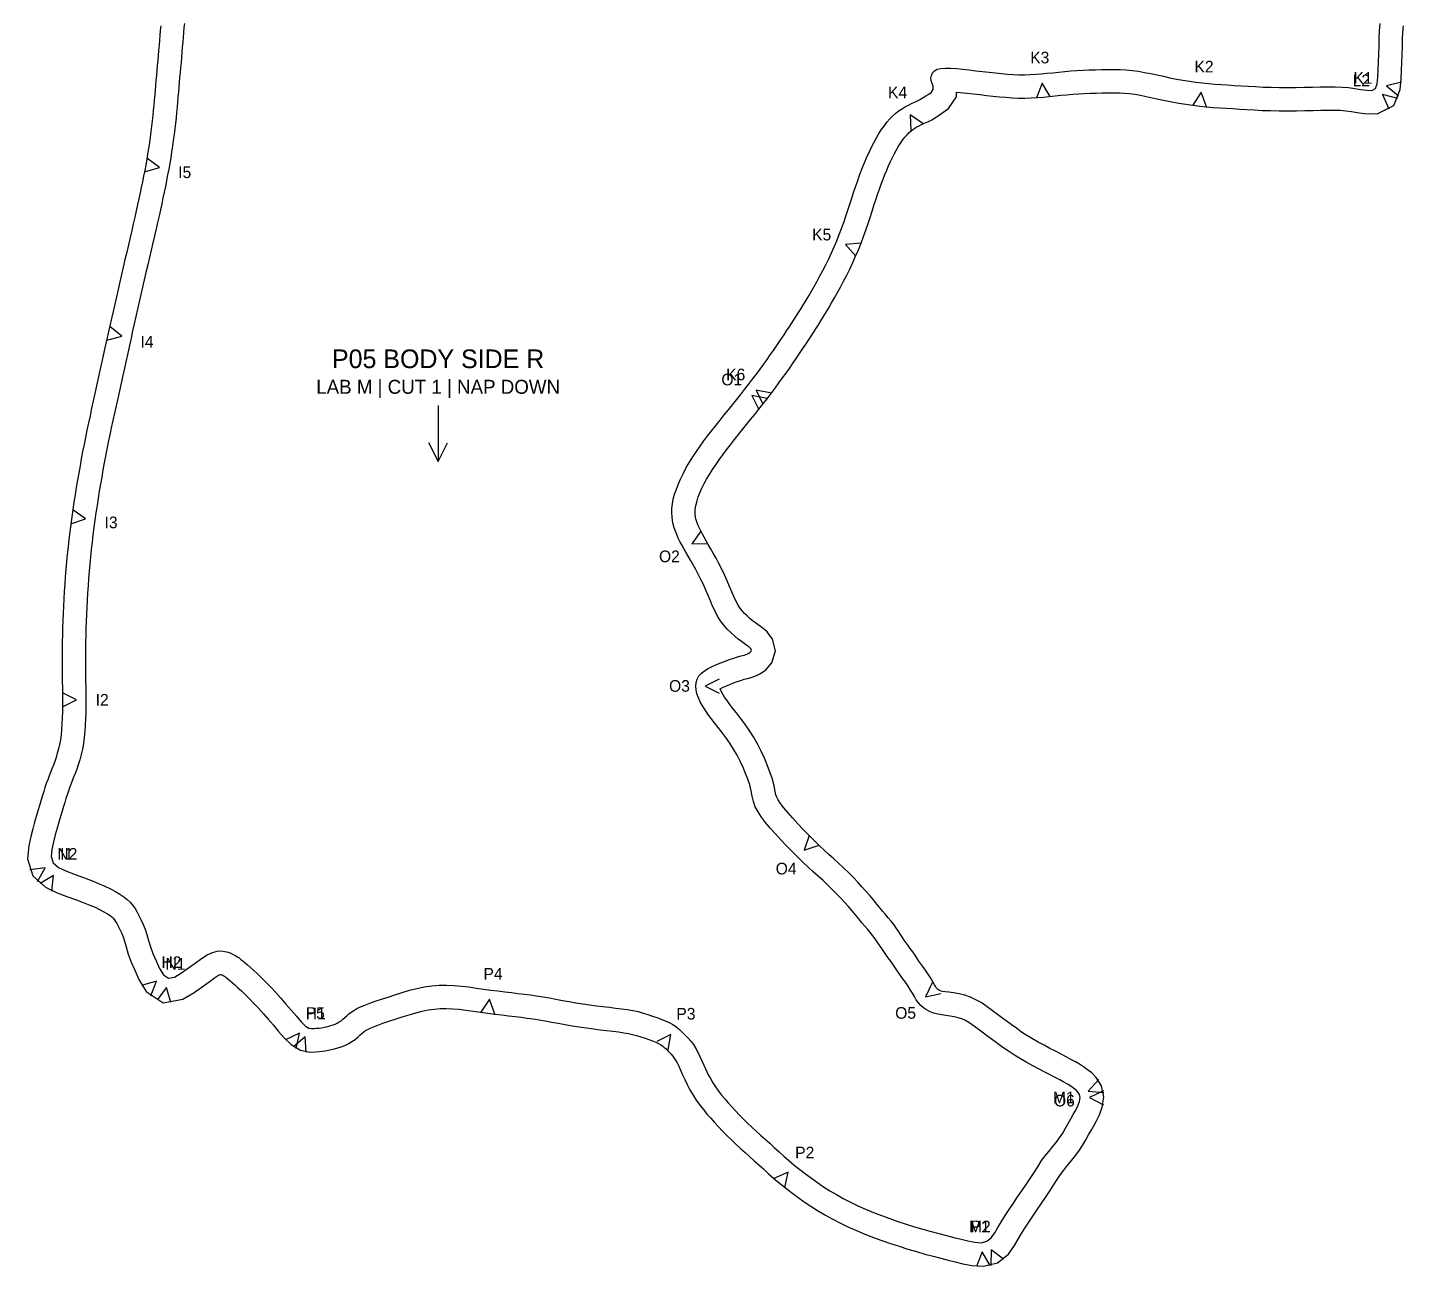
# Model space of a CAD drawing. Header units: millimetres. Extents: x 10 to 1500, y 0 to 642.
# Drawn here: x 1198.1 to 1492.9, y -0.1 to 265.4 of the extents above; entities that cross this region are included whole.
import ezdxf
from ezdxf.enums import TextEntityAlignment as Align

# ---------------------------------------------------------------- set-up
doc = ezdxf.new("R2010")
doc.units = ezdxf.units.MM
for name, color, linetype in [('CUT', 1, 'Continuous'), ('LABEL', 7, 'Continuous'), ('NOTCH', 3, 'Continuous'), ('STITCH_REF', 8, 'Continuous')]:
    doc.layers.add(name, color=color, linetype=linetype)

msp = doc.modelspace()

# ---------------------------------------------------------------- linework, layer by layer
at = {"layer": 'CUT'}
msp.add_lwpolyline([(1226.61, 265.74), (1226.53, 264.75), (1226.44, 263.72), (1226.35, 262.67), (1226.26, 261.59), (1226.17, 260.5), (1226.07, 259.41), (1225.98, 258.32), (1225.88, 257.25), (1225.78, 256.19), (1225.69, 255.13), (1225.6, 254.09), (1225.51, 253.05), (1225.42, 252.01), (1225.33, 250.96), (1225.23, 249.89), (1225.13, 248.8), (1225.03, 247.69), (1224.91, 246.57), (1224.79, 245.43), (1224.65, 244.27), (1224.51, 243.09), (1224.35, 241.9), (1224.18, 240.71), (1224, 239.51), (1223.81, 238.31), (1223.61, 237.12), (1223.4, 235.93), (1223.18, 234.75), (1222.94, 233.55), (1222.71, 232.36), (1222.46, 231.16), (1222.21, 229.95), (1221.94, 228.72), (1221.66, 227.45), (1221.37, 226.13), (1221.06, 224.77), (1220.74, 223.35), (1220.4, 221.89), (1220.05, 220.38), (1219.69, 218.83), (1219.33, 217.26), (1218.96, 215.67), (1218.59, 214.07), (1218.21, 212.48), (1217.85, 210.88), (1217.48, 209.29), (1217.12, 207.72), (1216.77, 206.15), (1216.42, 204.59), (1216.07, 203.03), (1215.72, 201.47), (1215.37, 199.91), (1215.02, 198.33), (1214.67, 196.74), (1214.31, 195.13), (1213.96, 193.52), (1213.6, 191.89), (1213.24, 190.26), (1212.87, 188.63), (1212.52, 187.01), (1212.16, 185.4), (1211.81, 183.81), (1211.47, 182.23), (1211.13, 180.67), (1210.8, 179.12), (1210.49, 177.58), (1210.18, 176.05), (1209.89, 174.53), (1209.6, 173.01), (1209.32, 171.48), (1209.05, 169.95), (1208.78, 168.41), (1208.52, 166.86), (1208.27, 165.29), (1208.03, 163.72), (1207.79, 162.14), (1207.56, 160.55), (1207.34, 158.95), (1207.13, 157.34), (1206.94, 155.73), (1206.76, 154.12), (1206.59, 152.52), (1206.44, 150.91), (1206.3, 149.31), (1206.17, 147.71), (1206.05, 146.12), (1205.95, 144.53), (1205.86, 142.96), (1205.78, 141.39), (1205.7, 139.83), (1205.64, 138.29), (1205.59, 136.76), (1205.55, 135.24), (1205.52, 133.75), (1205.5, 132.28), (1205.49, 130.84), (1205.49, 129.42), (1205.49, 128.02), (1205.51, 126.65), (1205.52, 125.29), (1205.54, 123.95), (1205.56, 122.63), (1205.57, 121.32), (1205.57, 120.02), (1205.55, 118.74), (1205.52, 117.47), (1205.46, 116.22), (1205.38, 115.01), (1205.27, 113.87), (1205.13, 112.81), (1204.94, 111.8), (1204.72, 110.83), (1204.46, 109.89), (1204.18, 108.99), (1203.9, 108.15), (1203.61, 107.36), (1203.31, 106.58), (1203, 105.81), (1202.7, 105.03), (1202.4, 104.24), (1202.1, 103.43), (1201.82, 102.59), (1201.54, 101.73), (1201.27, 100.85), (1200.98, 99.91), (1200.68, 98.89), (1200.34, 97.77), (1199.98, 96.53), (1199.59, 95.16), (1199.19, 93.68), (1198.77, 92.05), (1198.33, 90.08), (1198.08, 87.25), (1199.19, 83.63), (1201.93, 81.18), (1204.45, 79.99), (1206.51, 79.21), (1208.33, 78.55), (1209.98, 77.94), (1211.43, 77.38), (1212.58, 76.9), (1213.52, 76.43), (1214.41, 75.93), (1215.22, 75.46), (1215.78, 75.1), (1216.12, 74.82), (1216.41, 74.54), (1216.68, 74.23), (1216.93, 73.88), (1217.22, 73.4), (1217.57, 72.73), (1217.93, 72), (1218.25, 71.29), (1218.54, 70.53), (1218.83, 69.61), (1219.18, 68.39), (1219.66, 66.82), (1220.31, 65.11), (1221.04, 63.39), (1221.92, 61.45), (1223.5, 58.85), (1227.17, 56.41), (1231.37, 57.18), (1233.81, 58.64), (1235.51, 59.85), (1236.96, 60.91), (1238.17, 61.79), (1239.01, 62.33), (1239.4, 62.51), (1239.41, 62.52), (1239.49, 62.49), (1239.68, 62.42), (1239.91, 62.32), (1240.11, 62.21), (1240.29, 62.1), (1240.46, 61.98), (1240.69, 61.81), (1241.01, 61.54), (1241.43, 61.19), (1241.92, 60.77), (1242.49, 60.26), (1243.15, 59.66), (1243.89, 58.97), (1244.72, 58.18), (1245.61, 57.29), (1246.57, 56.31), (1247.57, 55.25), (1248.61, 54.1), (1249.67, 52.9), (1250.75, 51.63), (1251.87, 50.3), (1253.08, 48.91), (1254.55, 47.48), (1256.53, 46.27), (1258.54, 45.88), (1259.8, 45.92), (1260.56, 45.99), (1261.2, 46.07), (1261.83, 46.16), (1262.47, 46.26), (1263.14, 46.39), (1263.83, 46.55), (1264.55, 46.75), (1265.28, 46.99), (1266.04, 47.3), (1266.8, 47.67), (1267.55, 48.11), (1268.25, 48.6), (1268.86, 49.09), (1269.38, 49.54), (1269.79, 49.91), (1270.1, 50.18), (1270.34, 50.37), (1270.58, 50.53), (1270.96, 50.74), (1271.5, 51.01), (1272.2, 51.3), (1273.1, 51.65), (1274.2, 52.03), (1275.47, 52.46), (1276.88, 52.92), (1278.34, 53.41), (1279.81, 53.87), (1281.25, 54.3), (1282.63, 54.65), (1283.95, 54.92), (1285.22, 55.1), (1286.48, 55.19), (1287.77, 55.21), (1289.13, 55.15), (1290.55, 55.03), (1292.02, 54.86), (1293.55, 54.65), (1295.12, 54.43), (1296.69, 54.21), (1298.22, 54.01), (1299.71, 53.83), (1301.14, 53.66), (1302.53, 53.49), (1303.86, 53.33), (1305.14, 53.16), (1306.4, 52.97), (1307.69, 52.77), (1309.01, 52.54), (1310.37, 52.29), (1311.79, 52.03), (1313.26, 51.77), (1314.77, 51.51), (1316.3, 51.27), (1317.82, 51.05), (1319.31, 50.85), (1320.75, 50.67), (1322.14, 50.5), (1323.45, 50.34), (1324.69, 50.18), (1325.82, 50.02), (1326.82, 49.86), (1327.7, 49.67), (1328.56, 49.43), (1329.49, 49.15), (1330.4, 48.85), (1331.22, 48.57), (1331.96, 48.29), (1332.67, 47.99), (1333.29, 47.7), (1333.76, 47.45), (1334.1, 47.23), (1334.44, 46.94), (1334.88, 46.53), (1335.4, 46.01), (1335.91, 45.47), (1336.32, 45), (1336.63, 44.59), (1336.92, 44.14), (1337.23, 43.56), (1337.59, 42.83), (1337.97, 41.97), (1338.4, 41.02), (1338.87, 39.99), (1339.41, 38.89), (1340.01, 37.77), (1340.66, 36.65), (1341.36, 35.57), (1342.11, 34.53), (1342.87, 33.54), (1343.65, 32.6), (1344.45, 31.68), (1345.26, 30.76), (1346.11, 29.84), (1346.99, 28.9), (1347.91, 27.97), (1348.87, 27.04), (1349.84, 26.12), (1350.82, 25.23), (1351.81, 24.34), (1352.79, 23.47), (1353.76, 22.6), (1354.74, 21.73), (1355.74, 20.83), (1356.79, 19.87), (1357.93, 18.86), (1359.16, 17.81), (1360.44, 16.77), (1361.75, 15.76), (1363.09, 14.76), (1364.47, 13.79), (1365.89, 12.84), (1367.36, 11.91), (1368.88, 11.01), (1370.47, 10.12), (1372.13, 9.26), (1373.86, 8.42), (1375.65, 7.62), (1377.47, 6.86), (1379.3, 6.16), (1381.13, 5.5), (1382.96, 4.86), (1384.8, 4.25), (1386.66, 3.67), (1388.51, 3.12), (1390.33, 2.6), (1392.09, 2.14), (1393.77, 1.71), (1395.34, 1.31), (1396.86, 0.93), (1398.47, 0.52), (1400.41, 0.14), (1402.91, 0), (1405.9, 0.73), (1408.24, 2.6), (1409.51, 4.41), (1410.31, 5.77), (1411.02, 6.97), (1411.77, 8.17), (1412.58, 9.41), (1413.44, 10.69), (1414.35, 12.02), (1415.26, 13.35), (1416.16, 14.69), (1417.06, 16.03), (1417.92, 17.34), (1418.7, 18.57), (1419.41, 19.64), (1420.08, 20.58), (1420.75, 21.44), (1421.51, 22.35), (1422.39, 23.4), (1423.29, 24.61), (1424.12, 25.86), (1424.82, 27.05), (1425.42, 28.11), (1425.96, 29.08), (1426.51, 30.04), (1427.1, 31.12), (1427.73, 32.41), (1428.33, 34.04), (1428.68, 36.21), (1428.21, 38.67), (1427.06, 40.42), (1426.07, 41.4), (1425.21, 42.1), (1424.35, 42.7), (1423.49, 43.25), (1422.6, 43.77), (1421.64, 44.3), (1420.61, 44.86), (1419.51, 45.43), (1418.34, 46.03), (1417.12, 46.67), (1415.87, 47.33), (1414.61, 48.02), (1413.37, 48.72), (1412.2, 49.43), (1411.07, 50.17), (1409.94, 50.96), (1408.83, 51.77), (1407.76, 52.54), (1406.77, 53.27), (1405.86, 53.93), (1405.03, 54.55), (1404.23, 55.16), (1403.38, 55.79), (1402.39, 56.46), (1401.27, 57.09), (1400.09, 57.62), (1398.88, 58.04), (1397.66, 58.34), (1396.49, 58.55), (1395.46, 58.68), (1394.67, 58.77), (1394.14, 58.86), (1393.8, 58.95), (1393.53, 59.05), (1393.31, 59.17), (1393.14, 59.28), (1393, 59.41), (1392.85, 59.58), (1392.67, 59.82), (1392.41, 60.26), (1392.04, 60.93), (1391.58, 61.73), (1391.07, 62.55), (1390.5, 63.41), (1389.92, 64.18), (1389.45, 64.8), (1389.06, 65.35), (1388.67, 65.93), (1388.23, 66.61), (1387.73, 67.36), (1387.21, 68.08), (1386.74, 68.72), (1386.31, 69.3), (1385.91, 69.88), (1385.51, 70.45), (1385.12, 71.03), (1384.72, 71.64), (1384.26, 72.32), (1383.72, 73.1), (1383.11, 73.91), (1382.48, 74.66), (1381.9, 75.34), (1381.34, 76.01), (1380.74, 76.74), (1380.07, 77.57), (1379.33, 78.47), (1378.54, 79.41), (1377.71, 80.35), (1376.86, 81.31), (1375.97, 82.29), (1375.02, 83.29), (1374.01, 84.31), (1372.97, 85.31), (1371.91, 86.29), (1370.85, 87.25), (1369.79, 88.2), (1368.74, 89.15), (1367.7, 90.14), (1366.59, 91.23), (1365.44, 92.38), (1364.27, 93.57), (1363.12, 94.76), (1362.03, 95.96), (1361.02, 97.11), (1360.12, 98.2), (1359.4, 99.15), (1358.89, 99.91), (1358.59, 100.48), (1358.41, 100.96), (1358.25, 101.68), (1358.02, 102.95), (1357.61, 104.56), (1357.07, 106.07), (1356.54, 107.42), (1355.97, 108.83), (1355.29, 110.35), (1354.49, 111.91), (1353.61, 113.43), (1352.68, 114.86), (1351.74, 116.2), (1350.81, 117.43), (1349.95, 118.53), (1349.19, 119.5), (1348.53, 120.37), (1347.94, 121.18), (1347.43, 121.92), (1347.02, 122.58), (1346.69, 123.18), (1346.45, 123.7), (1346.97, 123.97), (1347.72, 124.31), (1348.54, 124.66), (1349.33, 124.97), (1350.12, 125.25), (1350.9, 125.51), (1351.63, 125.74), (1352.32, 125.94), (1353.1, 126.16), (1354.09, 126.49), (1355.13, 127), (1356.24, 127.76), (1357.56, 129.25), (1358.33, 131.83), (1357.71, 134.38), (1356.56, 135.91), (1355.67, 136.66), (1355.09, 137.08), (1354.59, 137.43), (1354.04, 137.84), (1353.43, 138.3), (1352.81, 138.8), (1352.23, 139.32), (1351.68, 139.87), (1351.17, 140.45), (1350.71, 141.08), (1350.27, 141.77), (1349.85, 142.56), (1349.43, 143.47), (1348.98, 144.51), (1348.5, 145.66), (1347.98, 146.88), (1347.42, 148.13), (1346.83, 149.37), (1346.22, 150.56), (1345.61, 151.7), (1345.01, 152.77), (1344.44, 153.76), (1343.92, 154.65), (1343.46, 155.45), (1343.05, 156.18), (1342.68, 156.87), (1342.33, 157.53), (1342.03, 158.15), (1341.77, 158.72), (1341.56, 159.24), (1341.4, 159.69), (1341.29, 160.1), (1341.21, 160.52), (1341.15, 161), (1341.12, 161.53), (1341.14, 162.04), (1341.2, 162.59), (1341.32, 163.23), (1341.52, 163.98), (1341.79, 164.82), (1342.15, 165.73), (1342.57, 166.69), (1343.05, 167.67), (1343.57, 168.65), (1344.16, 169.64), (1344.81, 170.67), (1345.52, 171.73), (1346.25, 172.79), (1347.03, 173.85), (1347.84, 174.93), (1348.67, 176.02), (1349.52, 177.1), (1350.38, 178.18), (1351.25, 179.26), (1352.12, 180.34), (1353, 181.42), (1353.88, 182.51), (1354.76, 183.61), (1355.65, 184.73), (1356.54, 185.87), (1357.41, 187.01), (1358.26, 188.14), (1359.07, 189.25), (1359.86, 190.33), (1360.6, 191.36), (1361.31, 192.36), (1361.98, 193.32), (1362.62, 194.25), (1363.22, 195.13), (1363.79, 195.98), (1364.34, 196.81), (1364.89, 197.63), (1365.41, 198.43), (1365.94, 199.24), (1366.46, 200.05), (1366.99, 200.87), (1367.52, 201.7), (1368.05, 202.56), (1368.6, 203.45), (1369.16, 204.38), (1369.75, 205.36), (1370.35, 206.39), (1370.97, 207.47), (1371.6, 208.61), (1372.26, 209.8), (1372.92, 211.04), (1373.58, 212.33), (1374.24, 213.66), (1374.88, 215.02), (1375.5, 216.4), (1376.09, 217.8), (1376.65, 219.21), (1377.18, 220.61), (1377.68, 222.01), (1378.15, 223.38), (1378.59, 224.73), (1379.01, 226.03), (1379.42, 227.28), (1379.81, 228.48), (1380.21, 229.65), (1380.6, 230.77), (1380.99, 231.85), (1381.37, 232.89), (1381.77, 233.89), (1382.16, 234.85), (1382.56, 235.78), (1382.97, 236.67), (1383.39, 237.55), (1383.82, 238.39), (1384.25, 239.2), (1384.7, 239.96), (1385.15, 240.67), (1385.6, 241.32), (1386.06, 241.91), (1386.52, 242.43), (1386.96, 242.88), (1387.37, 243.25), (1387.77, 243.55), (1388.17, 243.82), (1388.62, 244.09), (1389.11, 244.34), (1389.64, 244.6), (1390.24, 244.88), (1390.97, 245.23), (1391.79, 245.65), (1392.59, 246.12), (1393.26, 246.55), (1394, 247.03), (1395.4, 248.07), (1397.09, 250.57), (1397.1, 251.56), (1397.93, 251.48), (1399.3, 251.34), (1400.71, 251.18), (1402.13, 251.03), (1403.54, 250.87), (1404.92, 250.72), (1406.3, 250.58), (1407.66, 250.46), (1409.02, 250.36), (1410.39, 250.3), (1411.76, 250.28), (1413.12, 250.32), (1414.44, 250.4), (1415.72, 250.51), (1416.97, 250.63), (1418.22, 250.75), (1419.47, 250.88), (1420.74, 250.99), (1422, 251.1), (1423.24, 251.2), (1424.48, 251.27), (1425.74, 251.32), (1427.02, 251.36), (1428.33, 251.39), (1429.62, 251.42), (1430.85, 251.43), (1432, 251.42), (1433.07, 251.37), (1434.15, 251.25), (1435.29, 251.09), (1436.5, 250.88), (1437.75, 250.64), (1439.04, 250.36), (1440.4, 250.07), (1441.81, 249.76), (1443.28, 249.46), (1444.78, 249.18), (1446.28, 248.95), (1447.76, 248.75), (1449.21, 248.58), (1450.63, 248.43), (1452.05, 248.3), (1453.47, 248.19), (1454.89, 248.1), (1456.32, 248.02), (1457.77, 247.93), (1459.3, 247.84), (1460.91, 247.75), (1462.62, 247.66), (1464.4, 247.6), (1466.23, 247.56), (1468.08, 247.55), (1469.94, 247.56), (1471.76, 247.59), (1473.52, 247.64), (1475.18, 247.69), (1476.72, 247.72), (1478.13, 247.72), (1479.39, 247.67), (1480.56, 247.57), (1481.72, 247.41), (1482.98, 247.2), (1484.54, 246.96), (1487.21, 246.89), (1490.81, 248.72), (1492.18, 252.14), (1492.39, 254.43), (1492.46, 256.18), (1492.53, 257.84), (1492.59, 259.55), (1492.65, 261.26), (1492.7, 262.89), (1492.76, 264.4), (1492.88, 265.8)], dxfattribs=at)
at = {"layer": 'LABEL'}
msp.add_lwpolyline([(1286.05, 184.42), (1286.05, 172.42), (1284.05, 176.42), (1286.05, 172.42), (1288.05, 176.42)], dxfattribs=at)
at = {"layer": 'NOTCH'}
for points in [[(1492.47, 253.72), (1489.22, 252.9), (1491.83, 250.79)], [(1417.21, 250.64), (1415.45, 253.49), (1414.22, 250.37)], [(1450.7, 248.41), (1449.54, 251.56), (1447.72, 248.74)], [(1491.65, 250.23), (1488.39, 251.03), (1489.71, 247.95)], [(1389.93, 244.82), (1387.16, 246.71), (1387.31, 243.36)], [(1223.13, 234.46), (1226.35, 235.39), (1223.67, 237.41)], [(1376.66, 219.19), (1373.32, 218.94), (1375.52, 216.41)], [(1215.05, 198.44), (1218.3, 199.26), (1215.7, 201.37)], [(1356.58, 185.91), (1353.29, 186.59), (1354.73, 183.55)], [(1357.45, 187.06), (1354.16, 187.7), (1355.62, 184.68)], [(1207.35, 159.06), (1210.53, 160.13), (1207.77, 162.03)], [(1342.32, 157.5), (1340.42, 154.74), (1343.77, 154.87)], [(1346.27, 125.75), (1343.26, 124.28), (1346.24, 122.75)], [(1205.57, 119.82), (1208.57, 121.33), (1205.56, 122.82)], [(1365.53, 92.28), (1364.48, 89.1), (1367.66, 90.17)], [(1200.22, 82.42), (1201.89, 85.33), (1198.56, 84.92)], [(1203.28, 80.38), (1203.64, 83.72), (1200.75, 82)], [(1224.5, 57.92), (1225.71, 61.05), (1222.48, 60.14)], [(1228.78, 56.5), (1227.87, 59.73), (1225.83, 57.07)], [(1391.91, 60.74), (1390.5, 57.7), (1393.78, 58.4)], [(1298.17, 54.02), (1297.08, 57.19), (1295.2, 54.41)], [(1255.65, 46.63), (1256.37, 49.9), (1253.32, 48.52)], [(1257.8, 45.82), (1257.58, 49.17), (1255.03, 46.99)], [(1335.31, 46.34), (1335.88, 49.65), (1332.89, 48.12)], [(1427.58, 39.99), (1425.34, 37.49), (1428.69, 37.2)], [(1428.62, 37.59), (1425.6, 36.11), (1428.59, 34.59)], [(1360.31, 16.85), (1361.08, 20.11), (1358, 18.77)], [(1404.35, 0.17), (1402.61, 3.04), (1401.36, -0.07)], [(1407.17, 1.48), (1404.51, 3.53), (1404.47, 0.17)]]:
    msp.add_lwpolyline(points, dxfattribs=at)
at = {"layer": 'STITCH_REF'}
msp.add_lwpolyline([(1231.68, 266.29), (1231.6, 265.32), (1231.51, 264.32), (1231.42, 263.3), (1231.33, 262.24), (1231.24, 261.16), (1231.15, 260.07), (1231.05, 258.97), (1230.96, 257.88), (1230.86, 256.8), (1230.76, 255.74), (1230.67, 254.69), (1230.58, 253.65), (1230.49, 252.62), (1230.4, 251.58), (1230.31, 250.52), (1230.21, 249.44), (1230.11, 248.34), (1230, 247.21), (1229.89, 246.05), (1229.76, 244.87), (1229.62, 243.67), (1229.47, 242.45), (1229.3, 241.22), (1229.13, 239.99), (1228.94, 238.75), (1228.75, 237.51), (1228.54, 236.27), (1228.32, 235.03), (1228.09, 233.81), (1227.85, 232.59), (1227.61, 231.37), (1227.36, 230.15), (1227.1, 228.91), (1226.83, 227.66), (1226.54, 226.37), (1226.25, 225.04), (1225.94, 223.66), (1225.61, 222.24), (1225.27, 220.76), (1224.92, 219.25), (1224.56, 217.7), (1224.2, 216.13), (1223.83, 214.54), (1223.46, 212.94), (1223.09, 211.35), (1222.72, 209.76), (1222.36, 208.18), (1222, 206.61), (1221.64, 205.05), (1221.29, 203.49), (1220.95, 201.94), (1220.6, 200.39), (1220.25, 198.82), (1219.9, 197.25), (1219.55, 195.66), (1219.2, 194.05), (1218.84, 192.44), (1218.48, 190.81), (1218.12, 189.18), (1217.76, 187.55), (1217.4, 185.93), (1217.04, 184.33), (1216.69, 182.74), (1216.35, 181.17), (1216.02, 179.63), (1215.7, 178.1), (1215.39, 176.59), (1215.09, 175.09), (1214.8, 173.59), (1214.51, 172.1), (1214.24, 170.6), (1213.97, 169.09), (1213.71, 167.57), (1213.46, 166.05), (1213.21, 164.51), (1212.97, 162.96), (1212.74, 161.41), (1212.51, 159.85), (1212.3, 158.29), (1212.1, 156.72), (1211.91, 155.15), (1211.73, 153.58), (1211.56, 152.02), (1211.41, 150.45), (1211.28, 148.89), (1211.15, 147.33), (1211.04, 145.78), (1210.94, 144.22), (1210.85, 142.68), (1210.77, 141.14), (1210.7, 139.62), (1210.64, 138.1), (1210.59, 136.6), (1210.55, 135.13), (1210.52, 133.67), (1210.5, 132.23), (1210.49, 130.82), (1210.49, 129.43), (1210.49, 128.05), (1210.51, 126.7), (1210.52, 125.35), (1210.54, 124.02), (1210.56, 122.68), (1210.57, 121.34), (1210.57, 120), (1210.55, 118.64), (1210.52, 117.29), (1210.45, 115.94), (1210.36, 114.6), (1210.24, 113.29), (1210.06, 112.02), (1209.84, 110.79), (1209.56, 109.61), (1209.26, 108.49), (1208.94, 107.45), (1208.61, 106.49), (1208.29, 105.59), (1207.96, 104.76), (1207.66, 103.98), (1207.36, 103.23), (1207.09, 102.5), (1206.82, 101.77), (1206.57, 101.02), (1206.31, 100.23), (1206.05, 99.38), (1205.77, 98.47), (1205.47, 97.46), (1205.14, 96.35), (1204.78, 95.14), (1204.41, 93.82), (1204.02, 92.4), (1203.63, 90.89), (1203.28, 89.31), (1203.14, 87.77), (1203.56, 86.43), (1204.72, 85.4), (1206.41, 84.6), (1208.25, 83.9), (1210.05, 83.25), (1211.75, 82.62), (1213.3, 82.02), (1214.67, 81.44), (1215.85, 80.86), (1216.9, 80.27), (1217.85, 79.72), (1218.69, 79.17), (1219.42, 78.59), (1220.06, 77.97), (1220.63, 77.31), (1221.13, 76.61), (1221.58, 75.84), (1222.02, 75.01), (1222.45, 74.14), (1222.87, 73.2), (1223.26, 72.18), (1223.62, 71.05), (1223.97, 69.81), (1224.39, 68.45), (1224.95, 66.97), (1225.62, 65.39), (1226.35, 63.79), (1227.19, 62.4), (1228.25, 61.69), (1229.58, 61.94), (1231.07, 62.83), (1232.58, 63.9), (1234.02, 64.95), (1235.35, 65.91), (1236.58, 66.71), (1237.7, 67.24), (1238.71, 67.5), (1239.59, 67.54), (1240.37, 67.44), (1241.05, 67.25), (1241.64, 67.03), (1242.15, 66.79), (1242.61, 66.54), (1243.01, 66.29), (1243.4, 66.03), (1243.79, 65.73), (1244.21, 65.39), (1244.68, 64.99), (1245.21, 64.53), (1245.83, 63.98), (1246.53, 63.34), (1247.32, 62.61), (1248.2, 61.76), (1249.16, 60.82), (1250.18, 59.77), (1251.25, 58.64), (1252.34, 57.43), (1253.45, 56.17), (1254.57, 54.87), (1255.67, 53.55), (1256.72, 52.35), (1257.63, 51.45), (1258.36, 51.01), (1258.95, 50.9), (1259.49, 50.91), (1260.02, 50.96), (1260.55, 51.02), (1261.08, 51.1), (1261.6, 51.18), (1262.11, 51.28), (1262.6, 51.4), (1263.09, 51.53), (1263.55, 51.69), (1264, 51.87), (1264.44, 52.08), (1264.85, 52.32), (1265.26, 52.6), (1265.65, 52.92), (1266.05, 53.27), (1266.46, 53.64), (1266.91, 54.03), (1267.4, 54.42), (1267.97, 54.8), (1268.64, 55.18), (1269.42, 55.56), (1270.33, 55.94), (1271.39, 56.34), (1272.58, 56.76), (1273.89, 57.2), (1275.31, 57.67), (1276.8, 58.16), (1278.35, 58.66), (1279.92, 59.12), (1281.51, 59.52), (1283.09, 59.85), (1284.68, 60.07), (1286.26, 60.19), (1287.85, 60.21), (1289.45, 60.14), (1291.05, 60), (1292.65, 59.82), (1294.23, 59.6), (1295.8, 59.38), (1297.35, 59.17), (1298.85, 58.98), (1300.32, 58.79), (1301.74, 58.62), (1303.13, 58.45), (1304.48, 58.29), (1305.83, 58.11), (1307.16, 57.92), (1308.51, 57.7), (1309.88, 57.46), (1311.27, 57.21), (1312.68, 56.95), (1314.13, 56.69), (1315.58, 56.44), (1317.04, 56.21), (1318.5, 56), (1319.95, 55.81), (1321.36, 55.63), (1322.74, 55.47), (1324.07, 55.3), (1325.35, 55.14), (1326.58, 54.97), (1327.76, 54.77), (1328.89, 54.53), (1329.96, 54.23), (1330.99, 53.92), (1331.98, 53.6), (1332.93, 53.27), (1333.83, 52.93), (1334.69, 52.56), (1335.53, 52.18), (1336.32, 51.75), (1337.06, 51.26), (1337.74, 50.7), (1338.38, 50.1), (1338.99, 49.48), (1339.6, 48.84), (1340.19, 48.18), (1340.74, 47.46), (1341.24, 46.67), (1341.69, 45.83), (1342.12, 44.94), (1342.53, 44.02), (1342.95, 43.08), (1343.39, 42.12), (1343.86, 41.16), (1344.37, 40.21), (1344.91, 39.28), (1345.5, 38.39), (1346.12, 37.52), (1346.78, 36.67), (1347.48, 35.82), (1348.21, 34.97), (1348.97, 34.11), (1349.76, 33.25), (1350.59, 32.38), (1351.44, 31.51), (1352.33, 30.65), (1353.24, 29.79), (1354.18, 28.93), (1355.13, 28.07), (1356.11, 27.21), (1357.09, 26.34), (1358.08, 25.45), (1359.1, 24.53), (1360.13, 23.59), (1361.22, 22.62), (1362.36, 21.65), (1363.54, 20.69), (1364.76, 19.75), (1366.01, 18.82), (1367.3, 17.92), (1368.62, 17.03), (1369.98, 16.17), (1371.38, 15.34), (1372.84, 14.52), (1374.37, 13.73), (1375.97, 12.95), (1377.63, 12.21), (1379.33, 11.51), (1381.05, 10.84), (1382.8, 10.21), (1384.56, 9.6), (1386.34, 9.01), (1388.12, 8.45), (1389.9, 7.92), (1391.65, 7.43), (1393.35, 6.98), (1394.99, 6.56), (1396.57, 6.16), (1398.08, 5.78), (1399.56, 5.4), (1401.04, 5.11), (1402.45, 5.03), (1403.64, 5.33), (1404.56, 6.06), (1405.3, 7.11), (1406, 8.31), (1406.75, 9.57), (1407.56, 10.86), (1408.41, 12.17), (1409.31, 13.5), (1410.21, 14.83), (1411.12, 16.16), (1412.02, 17.48), (1412.89, 18.78), (1413.72, 20.06), (1414.51, 21.29), (1415.28, 22.46), (1416.06, 23.56), (1416.86, 24.59), (1417.67, 25.56), (1418.47, 26.51), (1419.2, 27.49), (1419.88, 28.51), (1420.49, 29.54), (1421.06, 30.56), (1421.61, 31.54), (1422.14, 32.48), (1422.66, 33.43), (1423.13, 34.38), (1423.47, 35.31), (1423.6, 36.13), (1423.48, 36.75), (1423.17, 37.24), (1422.72, 37.68), (1422.19, 38.11), (1421.58, 38.54), (1420.89, 38.98), (1420.11, 39.43), (1419.24, 39.92), (1418.27, 40.44), (1417.2, 40.99), (1416.04, 41.6), (1414.8, 42.24), (1413.5, 42.93), (1412.18, 43.65), (1410.85, 44.41), (1409.53, 45.2), (1408.26, 46.03), (1407.05, 46.88), (1405.9, 47.71), (1404.81, 48.5), (1403.81, 49.24), (1402.88, 49.92), (1402.03, 50.56), (1401.24, 51.16), (1400.49, 51.71), (1399.76, 52.2), (1399.02, 52.62), (1398.25, 52.96), (1397.45, 53.24), (1396.62, 53.45), (1395.75, 53.6), (1394.86, 53.71), (1393.97, 53.82), (1393.08, 53.96), (1392.24, 54.19), (1391.44, 54.5), (1390.71, 54.89), (1390.04, 55.35), (1389.46, 55.87), (1388.94, 56.45), (1388.49, 57.08), (1388.08, 57.76), (1387.69, 58.46), (1387.29, 59.16), (1386.86, 59.85), (1386.41, 60.53), (1385.92, 61.18), (1385.43, 61.83), (1384.95, 62.5), (1384.49, 63.18), (1384.06, 63.85), (1383.62, 64.51), (1383.16, 65.14), (1382.71, 65.77), (1382.26, 66.38), (1381.82, 67), (1381.38, 67.63), (1380.96, 68.25), (1380.55, 68.88), (1380.13, 69.51), (1379.68, 70.15), (1379.19, 70.79), (1378.66, 71.44), (1378.09, 72.11), (1377.49, 72.82), (1376.86, 73.59), (1376.2, 74.41), (1375.49, 75.27), (1374.75, 76.15), (1373.96, 77.04), (1373.15, 77.96), (1372.3, 78.88), (1371.42, 79.81), (1370.5, 80.74), (1369.54, 81.67), (1368.53, 82.6), (1367.5, 83.54), (1366.43, 84.49), (1365.34, 85.49), (1364.22, 86.55), (1363.07, 87.68), (1361.89, 88.86), (1360.68, 90.08), (1359.47, 91.35), (1358.3, 92.62), (1357.2, 93.88), (1356.21, 95.09), (1355.33, 96.24), (1354.59, 97.35), (1354.01, 98.44), (1353.61, 99.54), (1353.35, 100.69), (1353.14, 101.88), (1352.82, 103.1), (1352.39, 104.32), (1351.9, 105.57), (1351.38, 106.87), (1350.78, 108.19), (1350.1, 109.51), (1349.35, 110.81), (1348.54, 112.06), (1347.69, 113.26), (1346.85, 114.39), (1346.02, 115.44), (1345.24, 116.43), (1344.52, 117.38), (1343.85, 118.29), (1343.24, 119.19), (1342.7, 120.06), (1342.22, 120.93), (1341.82, 121.8), (1341.51, 122.66), (1341.31, 123.49), (1341.26, 124.3), (1341.33, 125.07), (1341.53, 125.8), (1341.9, 126.46), (1342.45, 127.03), (1343.14, 127.55), (1343.93, 128.03), (1344.79, 128.47), (1345.71, 128.89), (1346.64, 129.28), (1347.57, 129.65), (1348.49, 129.98), (1349.37, 130.27), (1350.2, 130.53), (1350.96, 130.75), (1351.63, 130.94), (1352.18, 131.13), (1352.61, 131.33), (1352.91, 131.54), (1353.09, 131.74), (1353.16, 131.96), (1353.1, 132.2), (1352.91, 132.45), (1352.6, 132.71), (1352.17, 133.02), (1351.65, 133.39), (1351.04, 133.84), (1350.35, 134.37), (1349.59, 134.98), (1348.8, 135.68), (1348.01, 136.46), (1347.27, 137.32), (1346.57, 138.26), (1345.94, 139.26), (1345.38, 140.32), (1344.86, 141.43), (1344.37, 142.57), (1343.89, 143.72), (1343.4, 144.88), (1342.89, 146.03), (1342.35, 147.15), (1341.79, 148.25), (1341.23, 149.3), (1340.67, 150.3), (1340.12, 151.24), (1339.6, 152.13), (1339.11, 152.97), (1338.66, 153.77), (1338.25, 154.54), (1337.87, 155.29), (1337.51, 156.02), (1337.18, 156.74), (1336.88, 157.47), (1336.63, 158.2), (1336.42, 158.96), (1336.27, 159.74), (1336.17, 160.57), (1336.12, 161.45), (1336.14, 162.37), (1336.25, 163.33), (1336.44, 164.35), (1336.72, 165.41), (1337.09, 166.51), (1337.53, 167.64), (1338.03, 168.79), (1338.59, 169.95), (1339.21, 171.1), (1339.89, 172.25), (1340.62, 173.4), (1341.39, 174.54), (1342.18, 175.68), (1343.01, 176.82), (1343.86, 177.96), (1344.72, 179.08), (1345.6, 180.2), (1346.48, 181.3), (1347.36, 182.4), (1348.23, 183.48), (1349.11, 184.56), (1349.98, 185.64), (1350.86, 186.73), (1351.72, 187.82), (1352.58, 188.92), (1353.42, 190.03), (1354.24, 191.12), (1355.04, 192.2), (1355.8, 193.25), (1356.53, 194.27), (1357.22, 195.24), (1357.88, 196.18), (1358.49, 197.07), (1359.08, 197.93), (1359.64, 198.76), (1360.18, 199.58), (1360.71, 200.38), (1361.23, 201.17), (1361.75, 201.96), (1362.26, 202.75), (1362.77, 203.55), (1363.28, 204.36), (1363.8, 205.2), (1364.34, 206.06), (1364.88, 206.96), (1365.44, 207.9), (1366.02, 208.89), (1366.62, 209.93), (1367.23, 211.03), (1367.86, 212.17), (1368.49, 213.36), (1369.12, 214.58), (1369.73, 215.83), (1370.34, 217.11), (1370.91, 218.4), (1371.47, 219.7), (1371.99, 221.02), (1372.49, 222.34), (1372.96, 223.66), (1373.41, 224.97), (1373.84, 226.28), (1374.25, 227.56), (1374.66, 228.83), (1375.07, 230.06), (1375.48, 231.27), (1375.88, 232.44), (1376.29, 233.58), (1376.71, 234.68), (1377.13, 235.75), (1377.56, 236.79), (1377.99, 237.81), (1378.44, 238.79), (1378.91, 239.76), (1379.39, 240.71), (1379.89, 241.65), (1380.43, 242.56), (1380.99, 243.45), (1381.58, 244.29), (1382.2, 245.09), (1382.85, 245.83), (1383.5, 246.5), (1384.18, 247.1), (1384.85, 247.62), (1385.53, 248.07), (1386.19, 248.46), (1386.84, 248.8), (1387.48, 249.11), (1388.12, 249.41), (1388.75, 249.71), (1389.37, 250.03), (1389.97, 250.38), (1390.56, 250.76), (1391.16, 251.14), (1391.73, 251.57), (1392.11, 252.13), (1392.12, 252.77), (1391.88, 253.39), (1391.66, 253.98), (1391.62, 254.56), (1391.74, 255.14), (1391.98, 255.67), (1392.39, 256.11), (1392.99, 256.45), (1393.77, 256.65), (1394.74, 256.72), (1395.86, 256.69), (1397.11, 256.59), (1398.44, 256.46), (1399.84, 256.31), (1401.26, 256.15), (1402.68, 256), (1404.08, 255.84), (1405.45, 255.69), (1406.78, 255.56), (1408.06, 255.44), (1409.31, 255.35), (1410.53, 255.3), (1411.72, 255.28), (1412.9, 255.32), (1414.08, 255.39), (1415.27, 255.49), (1416.48, 255.6), (1417.72, 255.73), (1418.99, 255.85), (1420.29, 255.97), (1421.6, 256.09), (1422.91, 256.19), (1424.23, 256.26), (1425.56, 256.32), (1426.89, 256.36), (1428.21, 256.39), (1429.53, 256.42), (1430.85, 256.43), (1432.16, 256.42), (1433.46, 256.35), (1434.77, 256.22), (1436.08, 256.03), (1437.4, 255.8), (1438.74, 255.54), (1440.1, 255.25), (1441.46, 254.95), (1442.84, 254.65), (1444.23, 254.37), (1445.62, 254.11), (1447.01, 253.9), (1448.39, 253.71), (1449.75, 253.55), (1451.11, 253.41), (1452.46, 253.29), (1453.82, 253.18), (1455.2, 253.09), (1456.61, 253.01), (1458.07, 252.92), (1459.59, 252.83), (1461.18, 252.74), (1462.83, 252.66), (1464.54, 252.6), (1466.3, 252.56), (1468.08, 252.55), (1469.87, 252.56), (1471.65, 252.59), (1473.38, 252.64), (1475.06, 252.69), (1476.68, 252.72), (1478.23, 252.72), (1479.71, 252.66), (1481.12, 252.54), (1482.47, 252.35), (1483.76, 252.14), (1484.99, 251.95), (1486.08, 251.93), (1486.87, 252.33), (1487.27, 253.33), (1487.4, 254.76), (1487.46, 256.38), (1487.53, 258.04), (1487.6, 259.72), (1487.65, 261.41), (1487.7, 263.08), (1487.77, 264.71), (1487.9, 266.29)], dxfattribs=at)

# ---------------------------------------------------------------- texts
at = {"layer": 'LABEL'}
for s, height, p in [('K3', 2.5, (1414.95, 258.97)), ('K2', 2.5, (1450.14, 257.03)), ('L2', 2.5, (1483.85, 254.08)), ('K1', 2.5, (1484.2, 254.59)), ('K4', 2.5, (1384.49, 251.51)), ('I5', 2.5, (1231.76, 234.4)), ('K5', 2.5, (1368.23, 221.04)), ('I4', 2.5, (1223.67, 198.06)), ('P05 BODY SIDE R', 4, (1286.05, 194.42)), ('K6', 2.5, (1349.81, 191.06)), ('LAB M | CUT 1 | NAP DOWN', 3, (1286.05, 188.42)), ('O1', 2.5, (1348.97, 189.98)), ('I3', 2.5, (1215.98, 159.36)), ('O2', 2.5, (1335.6, 152.09)), ('O3', 2.5, (1337.76, 124.33)), ('I2', 2.5, (1214.07, 121.35)), ('N2', 2.5, (1206.61, 88.34)), ('I1', 2.5, (1206.47, 88.37)), ('O4', 2.5, (1360.61, 85.19)), ('H2', 2.5, (1228.92, 65.13)), ('N1', 2.5, (1229.78, 64.75)), ('P4', 2.5, (1297.81, 62.64)), ('P5', 2.5, (1259.72, 54.24)), ('H1', 2.5, (1259.84, 54.17)), ('P3', 2.5, (1339.14, 54.08)), ('O5', 2.5, (1386.21, 54.26)), ('M1', 2.5, (1420.1, 36.16)), ('O6', 2.5, (1420.23, 35.47)), ('P2', 2.5, (1364.6, 24.34)), ('M2', 2.5, (1402.12, 8.48)), ('P1', 2.5, (1402.16, 8.52))]:
    msp.add_text(s, height=height, dxfattribs=at).set_placement(p, align=Align.MIDDLE_CENTER)

doc.saveas('drawing.dxf')
